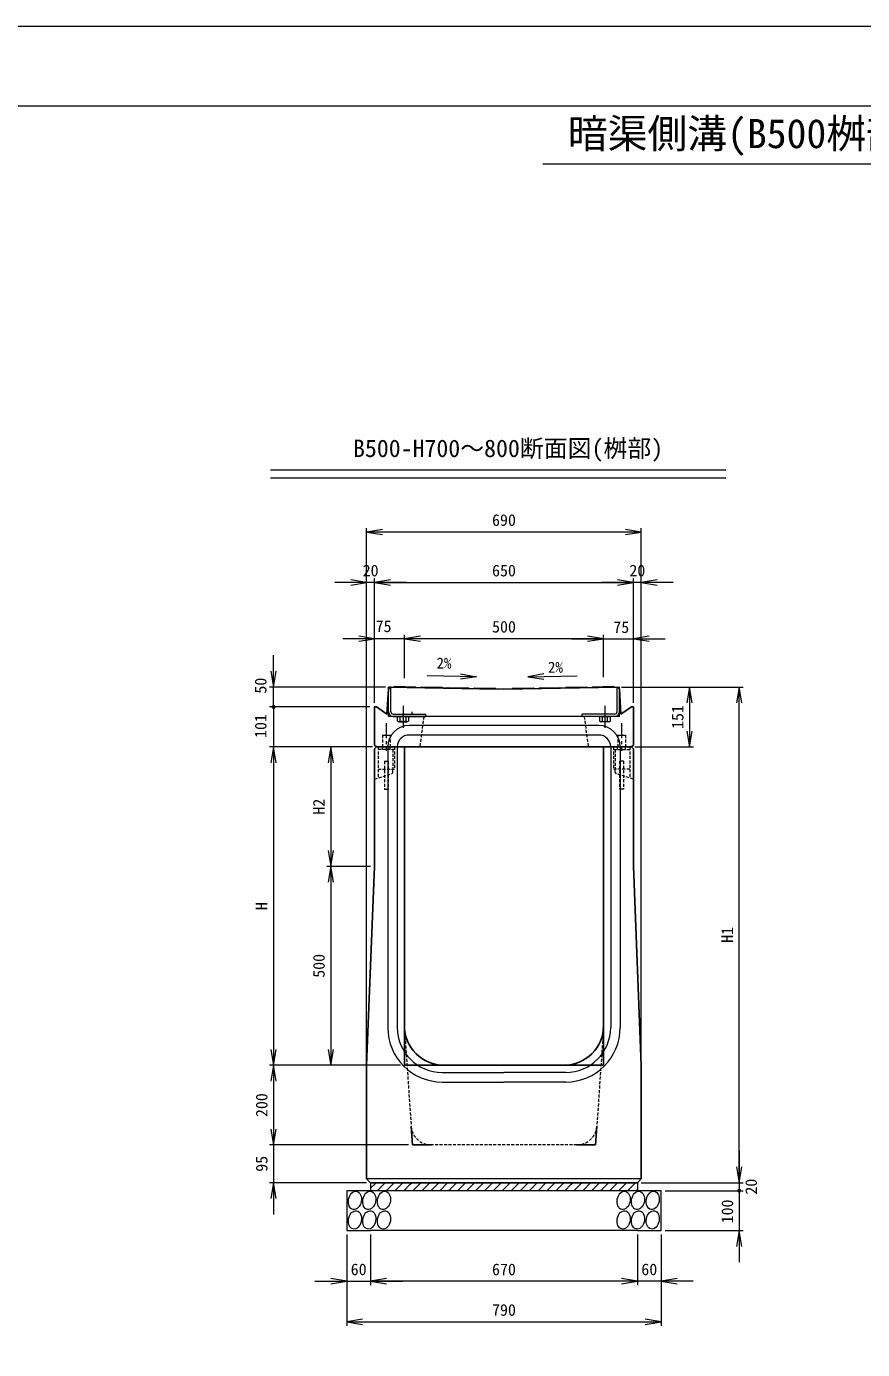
# Model space of a CAD drawing. Units: millimetres at full size, sheet at 1:20. Extents: x 0 to 8400, y 0 to 5940.
# Drawn here: x 2100 to 4200, y 2615 to 5940 of the extents above; entities that cross this region are included whole.
import ezdxf
from ezdxf.enums import TextEntityAlignment as Align

# ---------------------------------------------------------------- set-up
doc = ezdxf.new("R2010")
doc.units = ezdxf.units.MM
doc.header["$LTSCALE"] = 20
for name, pattern in [('USER1', [0.5625, 0.375, -0.1875]), ('USER2', [3, 1.875, -0.375, 0.375, -0.375]), ('USER3', [3.75, 1.875, -1.875]), ('USER4', [15, 9.375, -1.875, 1.875, -1.875])]:
    doc.linetypes.add(name, pattern=pattern)
for name, color, linetype, lineweight in [('_1-9_20-FRAME', 2, 'Continuous', 13), ('_1-A_25-FRAME-SIDE_VIWE', 2, 'Continuous', 13), ('ACC(細線）', 4, 'USER1', 13), ('CEN(細線）', 5, 'USER2', 13), ('CON2(細線）', 6, 'Continuous', 13), ('CON（太線）', 1, 'Continuous', 25), ('Defpoints_2', 7, 'Continuous', 25), ('寸法線', 7, 'Continuous', 9), ('構造物-寸法', 7, 'Continuous', 9)]:
    doc.layers.add(name, color=color, linetype=linetype, lineweight=lineweight)
doc.styles.add('ＭＳ ゴシック', font='')
doc.styles.get('ＭＳ ゴシック').set_extended_font_data('MS Gothic')

# ---------------------------------------------------------------- blocks, each defined once
blk = doc.blocks.new('open_arrow')
at = {"color": 0, "linetype": 'Continuous', "lineweight": -2}
blk.add_lwpolyline([(7.5, 1.25), (0, 0), (7.5, -1.25)], dxfattribs=at)
blk = doc.blocks.new('filled_dot')
at = {"color": 0, "linetype": 'Continuous', "lineweight": -2, "const_width": 1.25}
blk.add_lwpolyline([(-0.625, 0, 1), (0.625, 0, 1)], format="xyb", close=True, dxfattribs=at)

msp = doc.modelspace()

# ---------------------------------------------------------------- linework, layer by layer
at = {"layer": '_1-9_20-FRAME'}
for p, q in [((3015.38, 4279.78), (3009.38, 4279.78)), ((3009.38, 4217.78), (3009.38, 4279.78)), ((3009.38, 4279.78), (3284.38, 4274.28)), ((3009.38, 4205.78), (3009.38, 4279.78)), ((3015.38, 4217.78), (3015.38, 4279.78)), ((3314.38, 4274.28), (3284.38, 4274.28)), ((3589.38, 4279.78), (3314.38, 4274.28)), ((3583.38, 4279.78), (3589.38, 4279.78)), ((3583.38, 4217.78), (3583.38, 4279.78)), ((3589.38, 4217.78), (3589.38, 4279.78)), ((3589.38, 4205.78), (3589.38, 4279.78)), ((3589.38, 4205.78), (3009.38, 4205.78)), ((3021.38, 4211.78), (3102.88, 4211.78)), ((3021.38, 4205.78), (3102.88, 4205.78)), ((3102.88, 4205.78), (3102.88, 4211.78)), ((3495.88, 4205.78), (3495.88, 4211.78)), ((3577.38, 4211.78), (3495.88, 4211.78)), ((3577.38, 4205.78), (3495.88, 4205.78))]:
    msp.add_line(p, q, dxfattribs=at)
at = {"layer": '_1-9_20-FRAME', "color": 4, "linetype": 'USER4'}
for p, q in [((3045.88, 4232.78), (3045.88, 4177.78)), ((3552.88, 4232.78), (3552.88, 4177.78))]:
    msp.add_line(p, q, dxfattribs=at)
at = {"layer": '_1-9_20-FRAME', "color": 3, "linetype": 'USER3'}
msp.add_line((3067.88, 4217.78), (3067.88, 4211.78), dxfattribs=at)
at = {"layer": '_1-9_20-FRAME'}
for centre, radius, start, end in [((3021.38, 4217.78), 12, 180, 270), ((3021.38, 4217.78), 6, 180, 270), ((3577.38, 4217.78), 6, 270, 0), ((3577.38, 4217.78), 12, 270, 0)]:
    msp.add_arc(centre, radius, start, end, dxfattribs=at)
at = {"layer": '_1-A_25-FRAME-SIDE_VIWE'}
for p, q in [((3032.03, 4193.98), (3032.03, 4205.78)), ((3032.03, 4205.78), (3035.49, 4205.78)), ((3035.49, 4192.78), (3032.03, 4193.98)), ((3035.49, 4205.78), (3038.96, 4205.78)), ((3056.27, 4205.78), (3035.49, 4205.78)), ((3038.96, 4193.98), (3035.49, 4192.78)), ((3035.49, 4192.78), (3056.27, 4192.78)), ((3038.96, 4205.78), (3045.88, 4205.78)), ((3038.96, 4193.98), (3038.96, 4205.78)), ((3045.88, 4192.78), (3038.96, 4193.98)), ((3045.88, 4205.78), (3056.27, 4205.78)), ((3045.88, 4205.78), (3052.81, 4205.78)), ((3045.88, 4205.78), (3052.81, 4205.78)), ((3052.81, 4193.98), (3045.88, 4192.78)), ((3052.81, 4205.78), (3056.27, 4205.78)), ((3052.81, 4205.78), (3052.81, 4193.98)), ((3056.27, 4192.78), (3052.81, 4193.98)), ((3056.27, 4205.78), (3059.73, 4205.78)), ((3059.73, 4193.98), (3056.27, 4192.78)), ((3059.73, 4205.78), (3059.73, 4193.98)), ((3542.49, 4205.78), (3539.03, 4205.78)), ((3539.03, 4205.78), (3539.03, 4193.98)), ((3539.03, 4193.98), (3542.49, 4192.78)), ((3552.88, 4205.78), (3542.49, 4205.78)), ((3545.96, 4205.78), (3542.49, 4205.78)), ((3542.49, 4205.78), (3563.27, 4205.78)), ((3542.49, 4192.78), (3545.96, 4193.98)), ((3563.27, 4192.78), (3542.49, 4192.78)), ((3552.88, 4205.78), (3545.96, 4205.78)), ((3552.88, 4205.78), (3545.96, 4205.78)), ((3545.96, 4205.78), (3545.96, 4193.98)), ((3545.96, 4193.98), (3552.88, 4192.78)), ((3559.81, 4205.78), (3552.88, 4205.78)), ((3552.88, 4192.78), (3559.81, 4193.98)), ((3563.27, 4205.78), (3559.81, 4205.78)), ((3559.81, 4193.98), (3559.81, 4205.78)), ((3559.81, 4193.98), (3563.27, 4192.78)), ((3566.73, 4205.78), (3563.27, 4205.78)), ((3563.27, 4192.78), (3566.73, 4193.98)), ((3566.73, 4193.98), (3566.73, 4205.78))]:
    msp.add_line(p, q, dxfattribs=at)
at = {"layer": 'ACC(細線）'}
for p, q in [((3097.88, 4205.78), (3087.88, 4129.28)), ((3500.88, 4205.78), (3510.88, 4129.28)), ((2994.38, 4159.28), (2994.38, 4129.28)), ((2994.38, 4159.28), (3013.38, 4159.28)), ((3013.38, 4159.28), (3013.38, 4129.28)), ((3585.38, 4159.28), (3604.38, 4159.28)), ((3585.38, 4159.28), (3585.38, 4129.28)), ((3604.38, 4159.28), (3604.38, 4129.28)), ((2983.38, 4129.28), (2983.38, 4073.28)), ((3024.38, 4123.28), (2983.38, 4123.28)), ((3019.88, 4123.28), (3019.88, 4073.28)), ((3024.38, 4129.28), (3024.38, 4073.28)), ((3574.38, 4129.28), (3574.38, 4073.28)), ((3574.38, 4123.28), (3615.38, 4123.28)), ((3578.88, 4123.28), (3578.88, 4073.28)), ((3615.38, 4129.28), (3615.38, 4073.28)), ((2998.88, 4093.28), (2998.88, 4023.28)), ((2998.88, 4093.28), (3008.88, 4093.28)), ((3008.88, 4093.28), (3008.88, 4023.28)), ((3599.88, 4093.28), (3589.88, 4093.28)), ((3589.88, 4093.28), (3589.88, 4023.28)), ((3599.88, 4093.28), (3599.88, 4023.28)), ((2974.38, 4048.28), (3017.82, 4062.6)), ((2983.38, 4073.28), (3024.38, 4073.28)), ((2983.38, 4073.28), (2983.38, 4051.25)), ((3019.88, 4065.45), (3019.88, 4073.28)), ((3615.38, 4073.28), (3574.38, 4073.28)), ((3578.88, 4065.45), (3578.88, 4073.28)), ((3624.38, 4048.28), (3580.94, 4062.6)), ((3615.38, 4073.28), (3615.38, 4051.25)), ((2998.88, 4023.28), (3008.88, 4023.28)), ((3599.88, 4023.28), (3589.88, 4023.28))]:
    msp.add_line(p, q, dxfattribs=at)
at = {"layer": 'ACC(細線）', "linetype": 'Continuous'}
for p, q in [((2993.88, 4123.28), (2993.88, 4129.28)), ((3013.88, 4123.28), (3013.88, 4129.28)), ((3584.88, 4123.28), (3584.88, 4129.28)), ((3604.88, 4123.28), (3604.88, 4129.28))]:
    msp.add_line(p, q, dxfattribs=at)
at = {"layer": 'ACC(細線）'}
for centre, start, end in [((3016.88, 4065.45), 288.24585, 0), ((3581.88, 4065.45), 180, 251.75415)]:
    msp.add_arc(centre, 3, start, end, dxfattribs=at)
at = {"layer": 'CEN(細線）'}
for p, q in [((3003.88, 4189.28), (3003.88, 4119.28)), ((3594.88, 4189.28), (3594.88, 4119.28))]:
    msp.add_line(p, q, dxfattribs=at)
at = {"layer": 'CON2(細線）'}
for p, q in [((3537.38, 4183.28), (3061.38, 4183.28)), ((3537.38, 4159.28), (3061.38, 4159.28)), ((3007.38, 4129.28), (3007.38, 3424.28)), ((3031.38, 4129.28), (3031.38, 3424.28)), ((3567.38, 4129.28), (3567.38, 3424.28)), ((3591.38, 4129.28), (3591.38, 3424.28)), ((3144.38, 3311.28), (3299.38, 3311.28)), ((3454.38, 3311.28), (3299.38, 3311.28)), ((3144.38, 3287.28), (3299.38, 3287.28)), ((3454.38, 3287.28), (3299.38, 3287.28)), ((3644.38, 3044.28), (2954.38, 3044.28))]:
    msp.add_line(p, q, dxfattribs=at)
at = {"layer": 'CON2(細線）', "linetype": 'USER1'}
for p, q in [((3049.38, 3424.28), (3066.27, 3175.89)), ((3549.38, 3424.28), (3532.49, 3175.89)), ((3482.61, 3129.28), (3116.16, 3129.28))]:
    msp.add_line(p, q, dxfattribs=at)
at = {"layer": 'CON2(細線）'}
for centre, radius, start, end in [((3061.38, 4129.28), 54, 90, 180), ((3061.38, 4129.28), 30, 90, 180), ((3537.38, 4129.28), 54, 0, 90), ((3537.38, 4129.28), 30, 0, 90), ((3144.38, 3424.28), 137, 180, 270), ((3144.38, 3424.28), 113, 180, 270), ((3454.38, 3424.28), 113, 270, 0), ((3454.38, 3424.28), 137, 270, 0)]:
    msp.add_arc(centre, radius, start, end, dxfattribs=at)
at = {"layer": 'CON2(細線）', "linetype": 'USER1'}
for centre, start, end in [((3116.16, 3179.28), 183.88987, 270), ((3482.61, 3179.28), 270, 356.11013)]:
    msp.add_arc(centre, 50, start, end, dxfattribs=at)
at = {"layer": 'CON（太線）'}
for p, q in [((3009.16, 4274.98), (3005.5, 4211.64)), ((3009.16, 4274.98), (3014.36, 4279.98)), ((3014.36, 4279.98), (3299.38, 4274.28)), ((3584.4, 4279.98), (3299.38, 4274.28)), ((3589.6, 4274.98), (3584.4, 4279.98)), ((3589.6, 4274.98), (3593.26, 4211.64)), ((2974.38, 4134.28), (2974.38, 4229.88)), ((2974.38, 4229.88), (2979.45, 4229.88)), ((2979.45, 4229.88), (3005.5, 4211.64)), ((3619.32, 4229.88), (3593.26, 4211.64)), ((3619.32, 4229.88), (3624.38, 4229.88)), ((3624.38, 4134.28), (3624.38, 4229.88)), ((2979.38, 4129.28), (2974.38, 4134.28)), ((2979.38, 4129.28), (2974.38, 4124.28)), ((2974.38, 4124.28), (2974.38, 3829.28)), ((2979.38, 4129.28), (3619.38, 4129.28)), ((3049.38, 4129.28), (3049.38, 3429.28)), ((3549.38, 4129.28), (3549.38, 3429.28)), ((3619.38, 4129.28), (3624.38, 4134.28)), ((3624.38, 4124.28), (3619.38, 4129.28)), ((3624.38, 4124.28), (3624.38, 3829.28)), ((2974.38, 3829.28), (2954.38, 3329.28)), ((3644.38, 3329.28), (3624.38, 3829.28)), ((2954.38, 3329.28), (2954.38, 3044.28)), ((3149.38, 3329.28), (3449.38, 3329.28)), ((3644.38, 3329.28), (3644.38, 3044.28)), ((2954.38, 3044.28), (2964.38, 3034.28)), ((3634.38, 3034.28), (2964.38, 3034.28)), ((3634.38, 3034.28), (3644.38, 3044.28))]:
    msp.add_line(p, q, dxfattribs=at)
for centre, start, end in [((3149.38, 3429.28), 180, 270), ((3449.38, 3429.28), 270, 0)]:
    msp.add_arc(centre, 100, start, end, dxfattribs=at)
at = {"layer": 'Defpoints_2'}
for p, q in [((3049.38, 3428.97), (3049.38, 3329.28)), ((3549.38, 3329.28), (3549.38, 3424.28)), ((3144.38, 3329.28), (3049.36, 3329.28)), ((3454.38, 3329.28), (3549.38, 3329.28)), ((3069.38, 3129.28), (3066.27, 3175.95)), ((3532.5, 3175.95), (3529.38, 3129.28)), ((3116.16, 3129.28), (3069.38, 3129.28)), ((3482.61, 3129.28), (3529.38, 3129.28))]:
    msp.add_line(p, q, dxfattribs=at)
at = {"layer": '寸法線'}
for p, q in [((2712.74, 4825.86), (3856.29, 4825.86)), ((2712.74, 4805.52), (3856.29, 4805.52)), ((3230.24, 4305.86), (3106.42, 4308.22)), ((3230.24, 4305.86), (3190.12, 4299.96)), ((3190.37, 4313.29), (3230.24, 4305.86)), ((3399.43, 4313.29), (3359.56, 4305.86)), ((3359.56, 4305.86), (3483.39, 4308.22)), ((3359.56, 4305.86), (3399.68, 4299.96)), ((3594.4, 4279.98), (3900.25, 4279.98)), ((3890.25, 3034.28), (3890.25, 4279.98)), ((3644.38, 3034.28), (3900.25, 3034.28))]:
    msp.add_line(p, q, dxfattribs=at)
at = {"layer": '構造物-寸法'}
for p, q in [((3397.09, 5594.56), (5248.11, 5594.56)), ((2954.38, 4289.98), (2954.38, 4679.53)), ((3644.38, 4669.53), (2954.38, 4669.53)), ((3644.38, 4289.98), (3644.38, 4679.53)), ((3054.38, 4542.72), (2874.38, 4542.72)), ((2954.38, 3339.28), (2954.38, 4552.72)), ((2974.38, 4239.88), (2974.38, 4552.72)), ((3724.38, 4542.72), (3544.38, 4542.72)), ((3624.38, 4239.88), (3624.38, 4552.72)), ((3644.38, 3339.28), (3644.38, 4552.72)), ((3129.38, 4401.47), (2894.38, 4401.47)), ((2974.38, 4239.88), (2974.38, 4411.47)), ((3049.38, 4302.31), (3049.38, 4411.47)), ((3049.38, 4302.31), (3049.38, 4411.47)), ((3549.38, 4401.47), (3049.38, 4401.47)), ((3469.38, 4401.47), (3704.38, 4401.47)), ((3549.38, 4304.36), (3549.38, 4411.47)), ((3549.38, 4304.36), (3549.38, 4411.47)), ((3624.38, 4239.88), (3624.38, 4411.47)), ((2720.74, 4229.88), (2720.74, 4359.78)), ((3002.03, 4279.78), (2710.74, 4279.78)), ((3453.38, 4277.36), (3455.38, 4279.4)), ((3455.38, 4279.4), (3506.38, 4280.42)), ((3506.38, 4280.42), (3508.38, 4278.46)), ((2962.26, 4229.88), (2710.74, 4229.88)), ((2962.26, 4229.88), (2710.74, 4229.88)), ((2720.74, 4229.88), (2720.74, 4049.28)), ((2969.38, 4129.28), (2710.74, 4129.28)), ((2967.26, 4129.28), (2710.74, 4129.28)), ((2720.74, 4129.28), (2720.74, 3329.28)), ((2969.38, 4129.28), (2854.39, 4129.28)), ((2864.39, 4129.28), (2864.39, 3829.28)), ((2964.38, 3829.28), (2854.39, 3829.28)), ((2964.38, 3829.28), (2854.39, 3829.28)), ((2864.39, 3829.28), (2864.39, 3329.28)), ((3039.38, 3329.28), (2710.74, 3329.28)), ((3039.38, 3329.28), (2710.74, 3329.28)), ((2720.74, 3329.28), (2720.74, 3129.28)), ((3039.38, 3329.28), (2854.39, 3329.28)), ((2720.74, 3209.28), (2720.74, 2954.28)), ((3059.38, 3129.28), (2710.74, 3129.28)), ((3059.38, 3129.28), (2710.74, 3129.28)), ((3890.25, 3114.28), (3890.25, 2934.28)), ((2954.38, 3034.28), (2710.74, 3034.28)), ((2964.38, 3034.28), (2964.38, 3014.28)), ((2964.38, 3020.37), (2978.3, 3034.28)), ((2980.75, 3014.28), (3000.75, 3034.28)), ((3003.2, 3014.28), (3023.2, 3034.28)), ((3025.65, 3014.28), (3045.65, 3034.28)), ((3048.1, 3014.28), (3064.1, 3030.28)), ((3064.1, 3030.28), (3068.1, 3034.28)), ((3070.55, 3014.28), (3090.55, 3034.28)), ((3093, 3014.28), (3113, 3034.28)), ((3115.45, 3014.28), (3135.45, 3034.28)), ((3137.9, 3014.28), (3157.9, 3034.28)), ((3160.35, 3014.28), (3180.35, 3034.28)), ((3182.81, 3014.28), (3202.81, 3034.28)), ((3205.26, 3014.28), (3225.26, 3034.28)), ((3227.71, 3014.28), (3247.71, 3034.28)), ((3250.16, 3014.28), (3270.16, 3034.28)), ((3272.61, 3014.28), (3292.61, 3034.28)), ((3295.06, 3014.28), (3315.06, 3034.28)), ((3317.51, 3014.28), (3337.51, 3034.28)), ((3339.96, 3014.28), (3359.96, 3034.28)), ((3362.41, 3014.28), (3382.41, 3034.28)), ((3384.86, 3014.28), (3404.86, 3034.28)), ((3407.31, 3014.28), (3427.31, 3034.28)), ((3429.76, 3014.28), (3449.76, 3034.28)), ((3452.21, 3014.28), (3468.21, 3030.28)), ((3468.21, 3030.28), (3472.21, 3034.28)), ((3474.66, 3014.28), (3494.66, 3034.28)), ((3497.11, 3014.28), (3517.11, 3034.28)), ((3519.57, 3014.28), (3539.57, 3034.28)), ((3542.02, 3014.28), (3562.02, 3034.28)), ((3564.47, 3014.28), (3584.47, 3034.28)), ((3586.92, 3014.28), (3606.92, 3034.28)), ((3609.37, 3014.28), (3629.37, 3034.28)), ((3634.38, 3034.28), (3634.38, 3014.28)), ((3644.38, 3034.28), (3900.25, 3034.28)), ((2964.38, 3014.28), (2904.38, 3014.28)), ((2904.38, 3014.28), (2904.38, 2914.28)), ((3634.38, 3014.28), (2964.38, 3014.28)), ((3631.82, 3014.28), (3634.38, 3016.85)), ((3694.38, 3014.28), (3634.38, 3014.28)), ((3694.38, 2914.28), (3694.38, 3014.28)), ((3694.38, 2914.28), (3694.38, 3014.28)), ((3704.38, 3014.28), (3900.25, 3014.28)), ((3704.38, 3014.28), (3900.25, 3014.28)), ((3890.25, 3014.28), (3890.25, 2834.28)), ((2904.38, 2914.28), (2964.38, 2914.28)), ((2904.38, 2904.28), (2904.38, 2776.52)), ((2904.38, 2904.28), (2904.38, 2674.45)), ((3634.38, 2914.28), (2964.38, 2914.28)), ((2964.38, 2904.28), (2964.38, 2776.52)), ((2964.38, 2904.28), (2964.38, 2776.52)), ((3634.38, 2914.28), (3694.38, 2914.28)), ((3634.38, 2904.28), (3634.38, 2776.52)), ((3634.38, 2904.28), (3634.38, 2776.52)), ((3694.38, 2904.28), (3694.38, 2776.52)), ((3694.38, 2904.28), (3694.38, 2674.45)), ((3704.38, 2914.28), (3900.25, 2914.28)), ((2824.38, 2786.52), (3044.38, 2786.52)), ((3634.38, 2786.52), (2964.38, 2786.52)), ((3774.38, 2786.52), (3554.38, 2786.52)), ((2904.38, 2684.45), (3694.38, 2684.45))]:
    msp.add_line(p, q, dxfattribs=at)
at = {"layer": '構造物-寸法', "lineweight": 13}
for p, q in [((2974.38, 4239.88), (2974.38, 4552.72)), ((2974.38, 4542.72), (3624.38, 4542.72)), ((3624.38, 4287.28), (3624.38, 4552.72)), ((3594.4, 4279.98), (3775.62, 4279.98)), ((3765.62, 4279.98), (3765.62, 4129.28)), ((3628.38, 4129.28), (3775.62, 4129.28))]:
    msp.add_line(p, q, dxfattribs=at)
at = {"layer": '構造物-寸法', "color": 2}
msp.add_lwpolyline([(0, 5940), (0, 0), (8400, 0), (8400, 5940)], close=True, dxfattribs=at)
at = {"layer": '構造物-寸法'}
msp.add_lwpolyline([(200, 5740), (200, 200), (8200, 200), (8200, 5740)], close=True, dxfattribs=at)
for points in [[(3023.38, 4279.8), (3025.38, 4281.76), (3076.38, 4280.74), (3078.38, 4278.7)], [(3090.38, 4278.46), (3092.38, 4280.42), (3143.38, 4279.4), (3145.38, 4277.36)], [(3157.38, 4277.12), (3159.38, 4279.08), (3210.38, 4278.06), (3212.38, 4276.02)], [(3224.38, 4275.78), (3226.38, 4277.74), (3277.38, 4276.72), (3279.38, 4274.68)], [(3319.39, 4274.68), (3321.38, 4276.72), (3372.38, 4277.74), (3374.38, 4275.78)], [(3386.38, 4276.02), (3388.38, 4278.06), (3439.38, 4279.08), (3441.38, 4277.12)], [(3520.38, 4278.7), (3522.38, 4280.74), (3573.38, 4281.76), (3575.38, 4279.8)]]:
    msp.add_lwpolyline(points, dxfattribs=at)
for centre in [(2924.97, 2989.86), (2960.97, 2989.86), (2997.97, 2989.86), (3599.97, 2989.86), (3635.97, 2989.86), (3672.97, 2989.86), (2924.97, 2940.86), (2960.97, 2940.86), (2997.97, 2940.86), (3599.97, 2940.86), (3635.97, 2940.86), (3672.97, 2940.86)]:
    msp.add_ellipse(centre, major_axis=(-4.13, -22.89), ratio=0.698644, dxfattribs=at)

# ---------------------------------------------------------------- block references
at = {"layer": '寸法線', "xscale": 5.33, "yscale": 5.33}
for p, rotation in [((3890.25, 4279.98), 270), ((3890.25, 3034.28), 90)]:
    msp.add_blockref('open_arrow', p, dxfattribs=dict(at, rotation=rotation))
at = {"layer": '構造物-寸法', "xscale": 5.33, "yscale": 5.33}
for p in [(2954.38, 4669.53), (2974.38, 4542.72), (3644.38, 4542.72), (3049.38, 4401.47), (3049.38, 4401.47), (3624.38, 4401.47), (2964.38, 2786.52), (2964.38, 2786.52), (3694.38, 2786.52), (2904.38, 2684.45)]:
    msp.add_blockref('open_arrow', p, dxfattribs=at)
at = {"layer": '構造物-寸法'}
for name, p, xscale, yscale, rotation in [('open_arrow', (3644.38, 4669.53), 5.33, 5.33, 180), ('open_arrow', (2954.38, 4542.72), 5.33, 5.33, 180), ('open_arrow', (3624.38, 4542.72), 5.33, 5.33, 180), ('open_arrow', (2974.38, 4401.47), 5.33, 5.33, 180), ('open_arrow', (3549.38, 4401.47), 5.33, 5.33, 180), ('open_arrow', (3549.38, 4401.47), 5.33, 5.33, 180), ('open_arrow', (2720.74, 4279.78), 5.33, 5.33, 90), ('filled_dot', (2720.74, 4229.88), 4, 4, 90), ('filled_dot', (2720.74, 4229.88), 4, 4, 270), ('open_arrow', (2720.74, 4129.28), 5.33, 5.33, 270), ('open_arrow', (2720.74, 4129.28), 5.33, 5.33, 270), ('open_arrow', (2864.39, 4129.28), 5.33, 5.33, 270), ('open_arrow', (2864.39, 3829.28), 5.33, 5.33, 90), ('open_arrow', (2864.39, 3829.28), 5.33, 5.33, 270), ('open_arrow', (2720.74, 3329.28), 5.33, 5.33, 90), ('open_arrow', (2864.39, 3329.28), 5.33, 5.33, 90), ('open_arrow', (2720.74, 3329.28), 5.33, 5.33, 270), ('open_arrow', (2720.74, 3129.28), 5.33, 5.33, 90), ('open_arrow', (2720.74, 3129.28), 5.33, 5.33, 90), ('open_arrow', (3890.25, 3034.28), 5.33, 5.33, 90), ('open_arrow', (2720.74, 3034.28), 5.33, 5.33, 270), ('filled_dot', (3890.25, 3014.28), 4, 4, 270), ('filled_dot', (3890.25, 3014.28), 4, 4, 270), ('open_arrow', (3890.25, 2914.28), 5.33, 5.33, 270), ('open_arrow', (2904.38, 2786.52), 5.33, 5.33, 180), ('open_arrow', (3634.38, 2786.52), 5.33, 5.33, 180), ('open_arrow', (3634.38, 2786.52), 5.33, 5.33, 180), ('open_arrow', (3694.38, 2684.45), 5.33, 5.33, 180)]:
    msp.add_blockref(name, p, dxfattribs=dict(at, xscale=xscale, yscale=yscale, rotation=rotation))
at = {"layer": '構造物-寸法', "lineweight": 13, "xscale": 5.33, "yscale": 5.33}
msp.add_blockref('open_arrow', (2974.38, 4542.72), dxfattribs=at)
for p, rotation in [((3624.38, 4542.72), 180), ((3765.62, 4279.98), 270), ((3765.62, 4129.28), 90)]:
    msp.add_blockref('open_arrow', p, dxfattribs=dict(at, rotation=rotation))

# ---------------------------------------------------------------- texts
at = {"layer": '寸法線', "style": 'ＭＳ ゴシック'}
for s, height, p in [('暗渠側溝(B500桝部)RGA-V 防草-皿型', 73.31, (3459.65, 5612.25)), ('B500-H700～800断面図(桝部)', 43.99, (2920.18, 4844.68))]:
    msp.add_text(s, height=height, dxfattribs=at).set_placement(p, align=Align.BOTTOM_LEFT)
for p in [(3148.68, 4318.18), (3428.65, 4307.85)]:
    msp.add_text('2%', height=27.49, dxfattribs=at).set_placement(p, align=Align.BOTTOM_CENTER)
msp.add_text('H1', height=29.33, rotation=90, dxfattribs=at).set_placement((3860.25, 3657.13), align=Align.MIDDLE_CENTER)
at = {"layer": '構造物-寸法', "style": 'ＭＳ ゴシック'}
for s, p in [('690', (3299.38, 4699.53)), ('20', (2964.38, 4572.72)), ('650', (3299.38, 4572.72)), ('20', (3634.38, 4572.72)), ('75', (2997.03, 4432.68)), ('500', (3299.38, 4431.47)), ('75', (3594, 4430.44)), ('60', (2934.38, 2816.52)), ('670', (3299.38, 2816.52)), ('60', (3664.38, 2816.52)), ('790', (3299.38, 2714.45))]:
    msp.add_text(s, height=29.33, dxfattribs=at).set_placement(p, align=Align.MIDDLE_CENTER)
for s, p in [('50', (2688.04, 4283.34)), ('151', (3735.62, 4204.63)), ('101', (2688.16, 4181.97)), ('H2', (2834.39, 3979.28)), ('H', (2690.74, 3729.28)), ('500', (2834.39, 3579.28)), ('200', (2690.74, 3229.28)), ('95', (2690.74, 3081.78)), ('20', (3920.25, 3024.28)), ('100', (3860.25, 2962.08))]:
    msp.add_text(s, height=29.33, rotation=90, dxfattribs=at).set_placement(p, align=Align.MIDDLE_CENTER)

doc.saveas('drawing.dxf')
